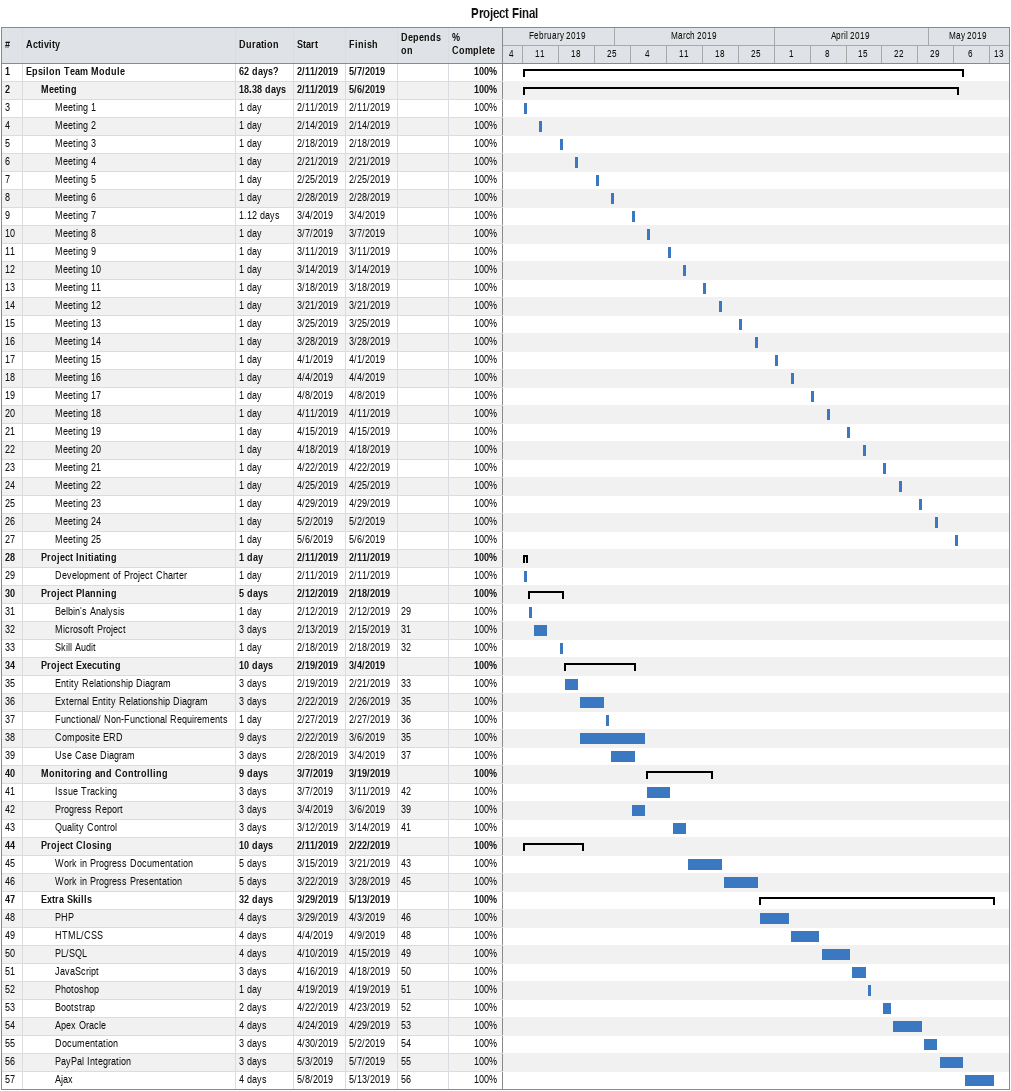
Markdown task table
Project Final

| ID | Level | Task | Duration | Start | Finish | Predecessors | % complete |
|---|---|---|---|---|---|---|---|
| 1 | 1 | **Epsilon Team Module** | 62d? | 2019-02-11 | 2019-05-07 |  | 100 |
| 2 | 2 | **Meeting** | 18.38d | 2019-02-11 | 2019-05-06 |  | 100 |
| 3 | 3 | Meeting 1 | 1d | 2019-02-11 | 2019-02-11 |  | 100 |
| 4 | 3 | Meeting 2 | 1d | 2019-02-14 | 2019-02-14 |  | 100 |
| 5 | 3 | Meeting 3 | 1d | 2019-02-18 | 2019-02-18 |  | 100 |
| 6 | 3 | Meeting 4 | 1d | 2019-02-21 | 2019-02-21 |  | 100 |
| 7 | 3 | Meeting 5 | 1d | 2019-02-25 | 2019-02-25 |  | 100 |
| 8 | 3 | Meeting 6 | 1d | 2019-02-28 | 2019-02-28 |  | 100 |
| 9 | 3 | Meeting 7 | 1.12d | 2019-03-04 | 2019-03-04 |  | 100 |
| 10 | 3 | Meeting 8 | 1d | 2019-03-07 | 2019-03-07 |  | 100 |
| 11 | 3 | Meeting 9 | 1d | 2019-03-11 | 2019-03-11 |  | 100 |
| 12 | 3 | Meeting 10 | 1d | 2019-03-14 | 2019-03-14 |  | 100 |
| 13 | 3 | Meeting 11 | 1d | 2019-03-18 | 2019-03-18 |  | 100 |
| 14 | 3 | Meeting 12 | 1d | 2019-03-21 | 2019-03-21 |  | 100 |
| 15 | 3 | Meeting 13 | 1d | 2019-03-25 | 2019-03-25 |  | 100 |
| 16 | 3 | Meeting 14 | 1d | 2019-03-28 | 2019-03-28 |  | 100 |
| 17 | 3 | Meeting 15 | 1d | 2019-04-01 | 2019-04-01 |  | 100 |
| 18 | 3 | Meeting 16 | 1d | 2019-04-04 | 2019-04-04 |  | 100 |
| 19 | 3 | Meeting 17 | 1d | 2019-04-08 | 2019-04-08 |  | 100 |
| 20 | 3 | Meeting 18 | 1d | 2019-04-11 | 2019-04-11 |  | 100 |
| 21 | 3 | Meeting 19 | 1d | 2019-04-15 | 2019-04-15 |  | 100 |
| 22 | 3 | Meeting 20 | 1d | 2019-04-18 | 2019-04-18 |  | 100 |
| 23 | 3 | Meeting 21 | 1d | 2019-04-22 | 2019-04-22 |  | 100 |
| 24 | 3 | Meeting 22 | 1d | 2019-04-25 | 2019-04-25 |  | 100 |
| 25 | 3 | Meeting 23 | 1d | 2019-04-29 | 2019-04-29 |  | 100 |
| 26 | 3 | Meeting 24 | 1d | 2019-05-02 | 2019-05-02 |  | 100 |
| 27 | 3 | Meeting 25 | 1d | 2019-05-06 | 2019-05-06 |  | 100 |
| 28 | 2 | **Project Initiating** | 1d | 2019-02-11 | 2019-02-11 |  | 100 |
| 29 | 3 | Development of Project Charter | 1d | 2019-02-11 | 2019-02-11 |  | 100 |
| 30 | 2 | **Project Planning** | 5d | 2019-02-12 | 2019-02-18 |  | 100 |
| 31 | 3 | Belbin's Analysis | 1d | 2019-02-12 | 2019-02-12 | 29 | 100 |
| 32 | 3 | Microsoft Project | 3d | 2019-02-13 | 2019-02-15 | 31 | 100 |
| 33 | 3 | Skill Audit | 1d | 2019-02-18 | 2019-02-18 | 32 | 100 |
| 34 | 2 | **Project Executing** | 10d | 2019-02-19 | 2019-03-04 |  | 100 |
| 35 | 3 | Entity Relationship Diagram | 3d | 2019-02-19 | 2019-02-21 | 33 | 100 |
| 36 | 3 | External Entity Relationship Diagram | 3d | 2019-02-22 | 2019-02-26 | 35 | 100 |
| 37 | 3 | Functional/ Non-Functional Requirements | 1d | 2019-02-27 | 2019-02-27 | 36 | 100 |
| 38 | 3 | Composite ERD | 9d | 2019-02-22 | 2019-03-06 | 35 | 100 |
| 39 | 3 | Use Case Diagram | 3d | 2019-02-28 | 2019-03-04 | 37 | 100 |
| 40 | 2 | **Monitoring and Controlling** | 9d | 2019-03-07 | 2019-03-19 |  | 100 |
| 41 | 3 | Issue Tracking | 3d | 2019-03-07 | 2019-03-11 | 42 | 100 |
| 42 | 3 | Progress Report | 3d | 2019-03-04 | 2019-03-06 | 39 | 100 |
| 43 | 3 | Quality Control | 3d | 2019-03-12 | 2019-03-14 | 41 | 100 |
| 44 | 2 | **Project Closing** | 10d | 2019-02-11 | 2019-02-22 |  | 100 |
| 45 | 3 | Work in Progress Documentation | 5d | 2019-03-15 | 2019-03-21 | 43 | 100 |
| 46 | 3 | Work in Progress Presentation | 5d | 2019-03-22 | 2019-03-28 | 45 | 100 |
| 47 | 2 | **Extra Skills** | 32d | 2019-03-29 | 2019-05-13 |  | 100 |
| 48 | 3 | PHP | 4d | 2019-03-29 | 2019-04-03 | 46 | 100 |
| 49 | 3 | HTML/CSS | 4d | 2019-04-04 | 2019-04-09 | 48 | 100 |
| 50 | 3 | PL/SQL | 4d | 2019-04-10 | 2019-04-15 | 49 | 100 |
| 51 | 3 | JavaScript | 3d | 2019-04-16 | 2019-04-18 | 50 | 100 |
| 52 | 3 | Photoshop | 1d | 2019-04-19 | 2019-04-19 | 51 | 100 |
| 53 | 3 | Bootstrap | 2d | 2019-04-22 | 2019-04-23 | 52 | 100 |
| 54 | 3 | Apex Oracle | 4d | 2019-04-24 | 2019-04-29 | 53 | 100 |
| 55 | 3 | Documentation | 3d | 2019-04-30 | 2019-05-02 | 54 | 100 |
| 56 | 3 | PayPal Integration | 3d | 2019-05-03 | 2019-05-07 | 55 | 100 |
| 57 | 3 | Ajax | 4d | 2019-05-08 | 2019-05-13 | 56 | 100 |
